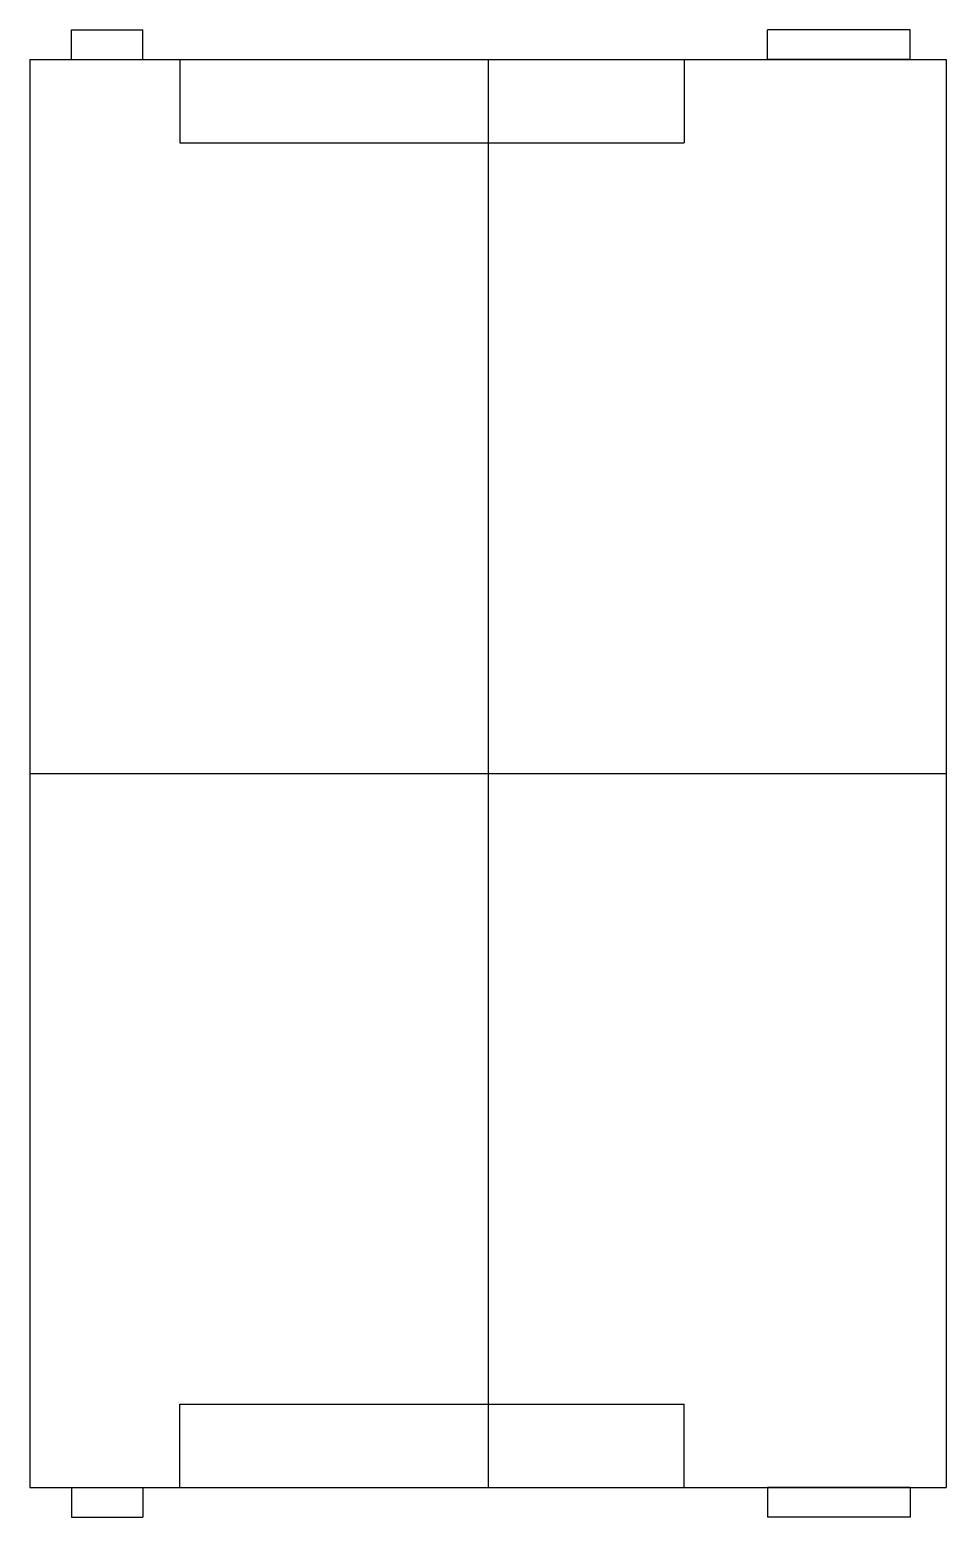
# Model space of a CAD drawing. Extents: x -1.93 to 1.93, y -3.12 to 3.12.
import ezdxf

# ---------------------------------------------------------------- set-up
doc = ezdxf.new("R2010")
doc.units = 0
doc.header["$MEASUREMENT"] = 0
doc.layers.add('VISIBLE', color=7, linetype='CONTINUOUS')

msp = doc.modelspace()

# ---------------------------------------------------------------- linework, layer by layer
at = {"layer": 'VISIBLE'}
for p, q in [((-1.7499, 3.125), (-1.4499, 3.125)), ((-1.7499, 3), (-1.7499, 3.125)), ((-1.4499, 3), (-1.4499, 3.125)), ((1.7736, 3.125), (1.1736, 3.125)), ((1.1736, 3), (1.1736, 3.125)), ((1.7736, 3), (1.7736, 3.125)), ((-1.925, 3), (1.925, 3)), ((-1.925, 3), (-1.925, -3)), ((-1.7499, 3), (-1.4499, 3)), ((-1.2951, 3), (-1.2951, 2.65)), ((-1.2951, 3), (0.8247, 3)), ((0, 3), (0, -3)), ((0.8247, 3), (0.8247, 2.65)), ((1.7736, 3), (1.1736, 3)), ((1.925, 3), (1.925, -3)), ((-1.2951, 2.65), (0.8247, 2.65)), ((-1.925, 0), (1.925, 0)), ((-1.2951, -3), (-1.2951, -2.65)), ((-1.2951, -2.65), (0.8247, -2.65)), ((0.8247, -3), (0.8247, -2.65)), ((-1.925, -3), (1.925, -3)), ((-1.7499, -3), (-1.4499, -3)), ((-1.7499, -3), (-1.7499, -3.125)), ((-1.4499, -3), (-1.4499, -3.125)), ((-1.2951, -3), (0.8247, -3)), ((1.1736, -3), (1.1736, -3.125)), ((1.7736, -3), (1.1736, -3)), ((1.7736, -3), (1.7736, -3.125)), ((-1.7499, -3.125), (-1.4499, -3.125)), ((1.7736, -3.125), (1.1736, -3.125))]:
    msp.add_line(p, q, dxfattribs=at)

doc.saveas('drawing.dxf')
